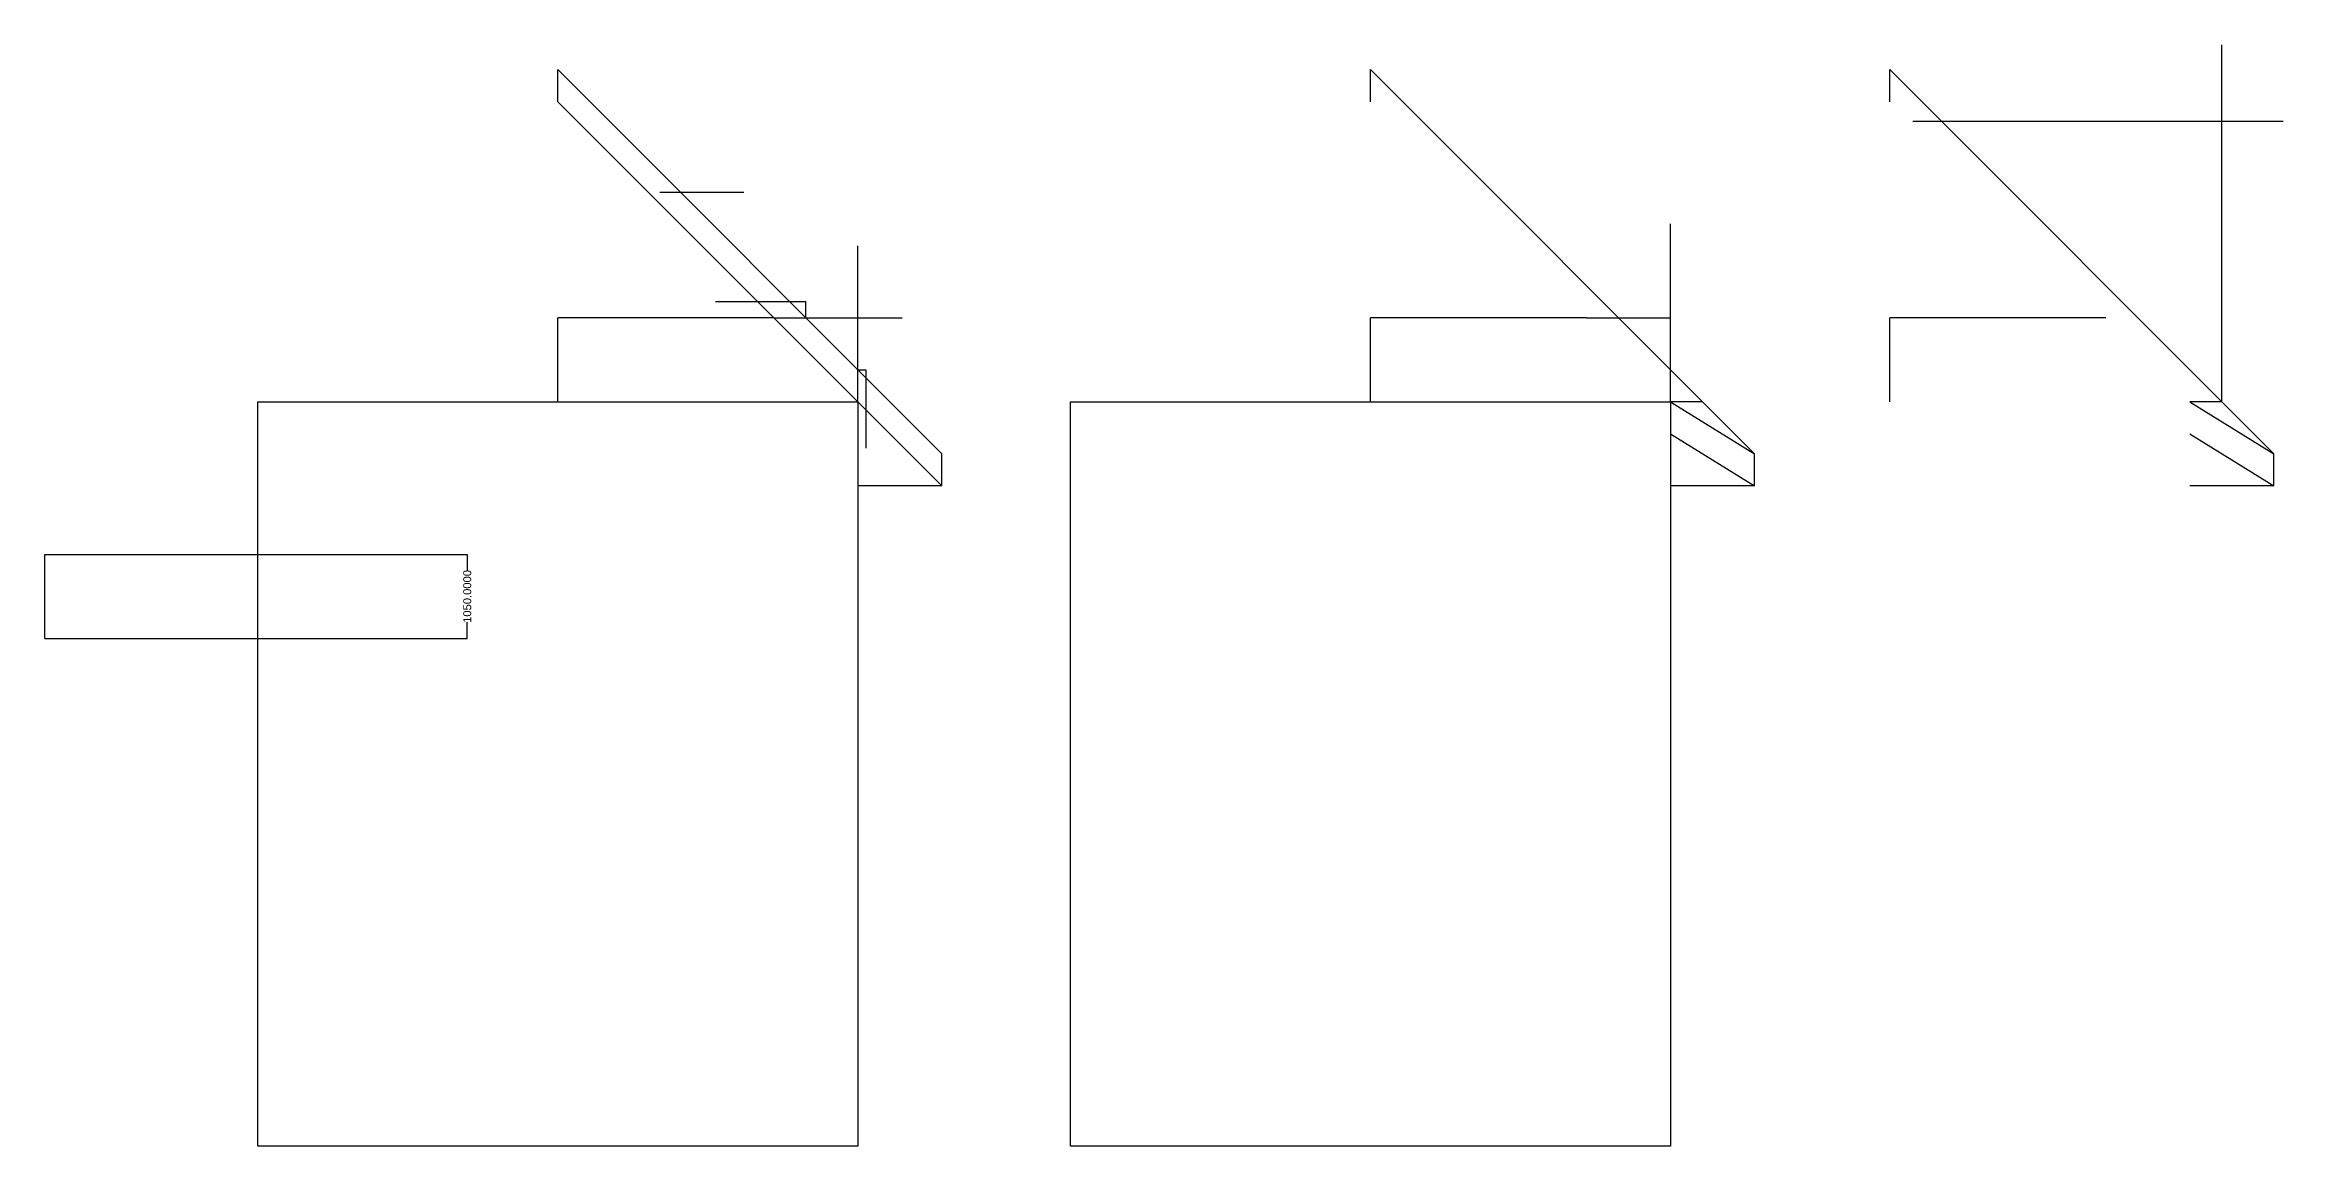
# Model space of a CAD drawing. Header units: inches. Extents: x -3325649 to -3244416, y 545985 to 644263.
# Drawn here: x -3272397 to -3244416, y 545985 to 559745 of the extents above; entities that cross this region are included whole.
import ezdxf

# ---------------------------------------------------------------- set-up
doc = ezdxf.new("R2010")
doc.units = ezdxf.units.IN
doc.header["$MEASUREMENT"] = 0
doc.styles.add('Annotative', font='arial.ttf', dxfattribs={"height": 100})
doc.dimstyles.get("Standard").update_dxf_attribs({"dimtxt": 100, "dimasz": 0.18, "dimexe": 0.18, "dimexo": 0.0625, "dimgap": 0.09, "dimtad": 0, "dimtih": 1, "dimtoh": 1, "dimdec": 4, "dimzin": 0, "dimdsep": 46, "dimtxsty": 'Annotative', "dimcen": 0.09, "dimadec": 0, "dimazin": 0, "dimtfac": 1, "dimtdec": 4, "dimtofl": 0, "dimtmove": 0, "dimatfit": 3, "dimfxl": 1, "dimtolj": 1, "dimtzin": 0, "dimarcsym": 0})

# ---------------------------------------------------------------- blocks, each defined once
blk = doc.blocks.new('*D9')
at = {"color": 0, "lineweight": -2, "transparency": 16777216}
for p, q in [((-3272397, 553378), (-3267115, 553378)), ((-3267115, 553377), (-3267115, 553172)), ((-3267115, 552328), (-3267115, 552533)), ((-3272397, 552328), (-3267115, 552328))]:
    blk.add_line(p, q, dxfattribs=at)
at = {"color": 0, "transparency": 16777216}
for points in [[(-3267115, 553377), (-3267115, 553377), (-3267115, 553378)], [(-3267115, 552328), (-3267115, 552328), (-3267115, 552328)]]:
    blk.add_solid(points, dxfattribs=at)
at = {"layer": 'Defpoints', "color": 0, "transparency": 16777216}
for p in [(-3272397, 553378, 3550), (-3267115, 553378), (-3272397, 552328, 3550)]:
    blk.add_point(p, dxfattribs=at)
at = {"color": 0, "transparency": 16777216, "insert": (-3267115, 552853), "char_height": 100, "attachment_point": 5, "rotation": 90, "style": 'Annotative'}
blk.add_mtext('\\A1;1050.0000', dxfattribs=at)

msp = doc.modelspace()

# ---------------------------------------------------------------- linework, layer by layer
for p, q in [((-3245182.04644, 555284.5, -250), (-3245182.04644, 559745.15185, -250)), ((-3261182.04644, 554634.5, -250), (-3265982.04644, 559434.5, -250)), ((-3265982.04644, 559034.5, -250), (-3265982.04644, 559434.5, -250)), ((-3251025.04644, 554634.5, -250), (-3255825.04644, 559434.5, -250)), ((-3255825.04644, 559034.5, -250), (-3255825.04644, 559434.5, -250)), ((-3244532.04644, 554634.5, -250), (-3249332.04644, 559434.5, -250)), ((-3249332.04644, 559034.5, -250), (-3249332.04644, 559434.5, -250)), ((-3245182.04644, 555284.5, -250), (-3245182.04644, 559416.5, -250)), ((-3261182.04644, 554234.5, -250), (-3265982.04644, 559034.5, -250)), ((-3249046, 558791.5), (-3244416, 558791.5)), ((-3252075.04644, 555284.5, -250), (-3252075.04644, 557507, -250)), ((-3262232.04644, 555284.5, -250), (-3262232.04644, 557233.18024, -250)), ((-3265982.04644, 555284.5, -250), (-3265982.04644, 556334.5, -250)), ((-3263282.04644, 556334.5, -250), (-3265982.04644, 556334.5, -250)), ((-3262882.04644, 556534.5, -250), (-3264014.17874, 556534.5, -250)), ((-3263282.04644, 556334.5, -250), (-3261680.67874, 556334.5, -250)), ((-3262882.04644, 556334.5, -250), (-3262882.04644, 556534.5, -250)), ((-3255825.04644, 555284.5, -250), (-3255825.04644, 556334.5, -250)), ((-3253125.04644, 556334.5, -250), (-3255825.04644, 556334.5, -250)), ((-3253125.04644, 556334.5, -250), (-3252075.04644, 556334.5, -250)), ((-3249332.04644, 555284.5, -250), (-3249332.04644, 556334.5, -250)), ((-3246632.04644, 556334.5, -250), (-3249332.04644, 556334.5, -250)), ((-3262232.04644, 555684.5, -250), (-3262132.04644, 555684.5, -250)), ((-3262132.04644, 555684.5, -250), (-3262132.04644, 554706.18024, -250)), ((-3269732.04644, 545984.5, -250), (-3269732.04644, 555284.5, -250)), ((-3269732.04644, 555284.5, -250), (-3262232.04644, 555284.5, -250)), ((-3262232.04644, 555284.5, -250), (-3262232.04644, 545984.5, -250)), ((-3259575.04644, 545984.5, -250), (-3259575.04644, 555284.5, -250)), ((-3259575.04644, 555284.5, -250), (-3252075.04644, 555284.5, -250)), ((-3252075.04644, 555284.5, -250), (-3252075.04644, 545984.5, -250)), ((-3251675.04644, 555284.5, -250), (-3252075.04644, 555284.5, -250)), ((-3252075.04644, 555284.5, -250), (-3251025.04644, 554634.5, -250)), ((-3245182.04644, 555284.5, -250), (-3245582.04644, 555284.5, -250)), ((-3245582.04644, 555284.5, -250), (-3244532.04644, 554634.5, -250)), ((-3252075.04644, 554884.5, -250), (-3251025.04644, 554234.5, -250)), ((-3245582.04644, 554884.5, -250), (-3244532.04644, 554234.5, -250)), ((-3261182.04644, 554234.5, -250), (-3261182.04644, 554634.5, -250)), ((-3251025.04644, 554234.5, -250), (-3251025.04644, 554634.5, -250)), ((-3244532.04644, 554234.5, -250), (-3244532.04644, 554634.5, -250)), ((-3261182.04644, 554234.5, -250), (-3262232.04644, 554234.5, -250)), ((-3251025.04644, 554234.5, -250), (-3252075.04644, 554234.5, -250)), ((-3244532.04644, 554234.5, -250), (-3245582.04644, 554234.5, -250)), ((-3262232.04644, 545984.5, -250), (-3269732.04644, 545984.5, -250)), ((-3252075.04644, 545984.5, -250), (-3259575.04644, 545984.5, -250))]:
    msp.add_line(p, q)
at = {"extrusion": (-6.12323e-17, -1, -2.06121e-16)}
msp.add_line((-3264707.09289, 557902.60554, 3275), (-3263657.09289, 557902.60554, 3275), dxfattribs=at)
at = {"extrusion": (9.65431e-33, -1.22465e-16, -1)}
msp.add_line((-3272396.63933, 552327.65831, 6250), (-3272396.63933, 553377.65831, 6250), dxfattribs=at)

# ---------------------------------------------------------------- dimensions: what is measured, and where the dimension line sits
dim = msp.add_linear_dim(base=(-3267115.04644, 553377.65831, 2700), p1=(-3272396.63933, 552327.65831, 6250), p2=(-3272396.63933, 553377.65831, 6250), angle=90, dimstyle='Standard')
dim.commit()
dim.dimension.update_dxf_attribs({"geometry": '*D9', "text_midpoint": (-3267115.04644, 552852.65831, 2700)})

doc.saveas('drawing.dxf')
